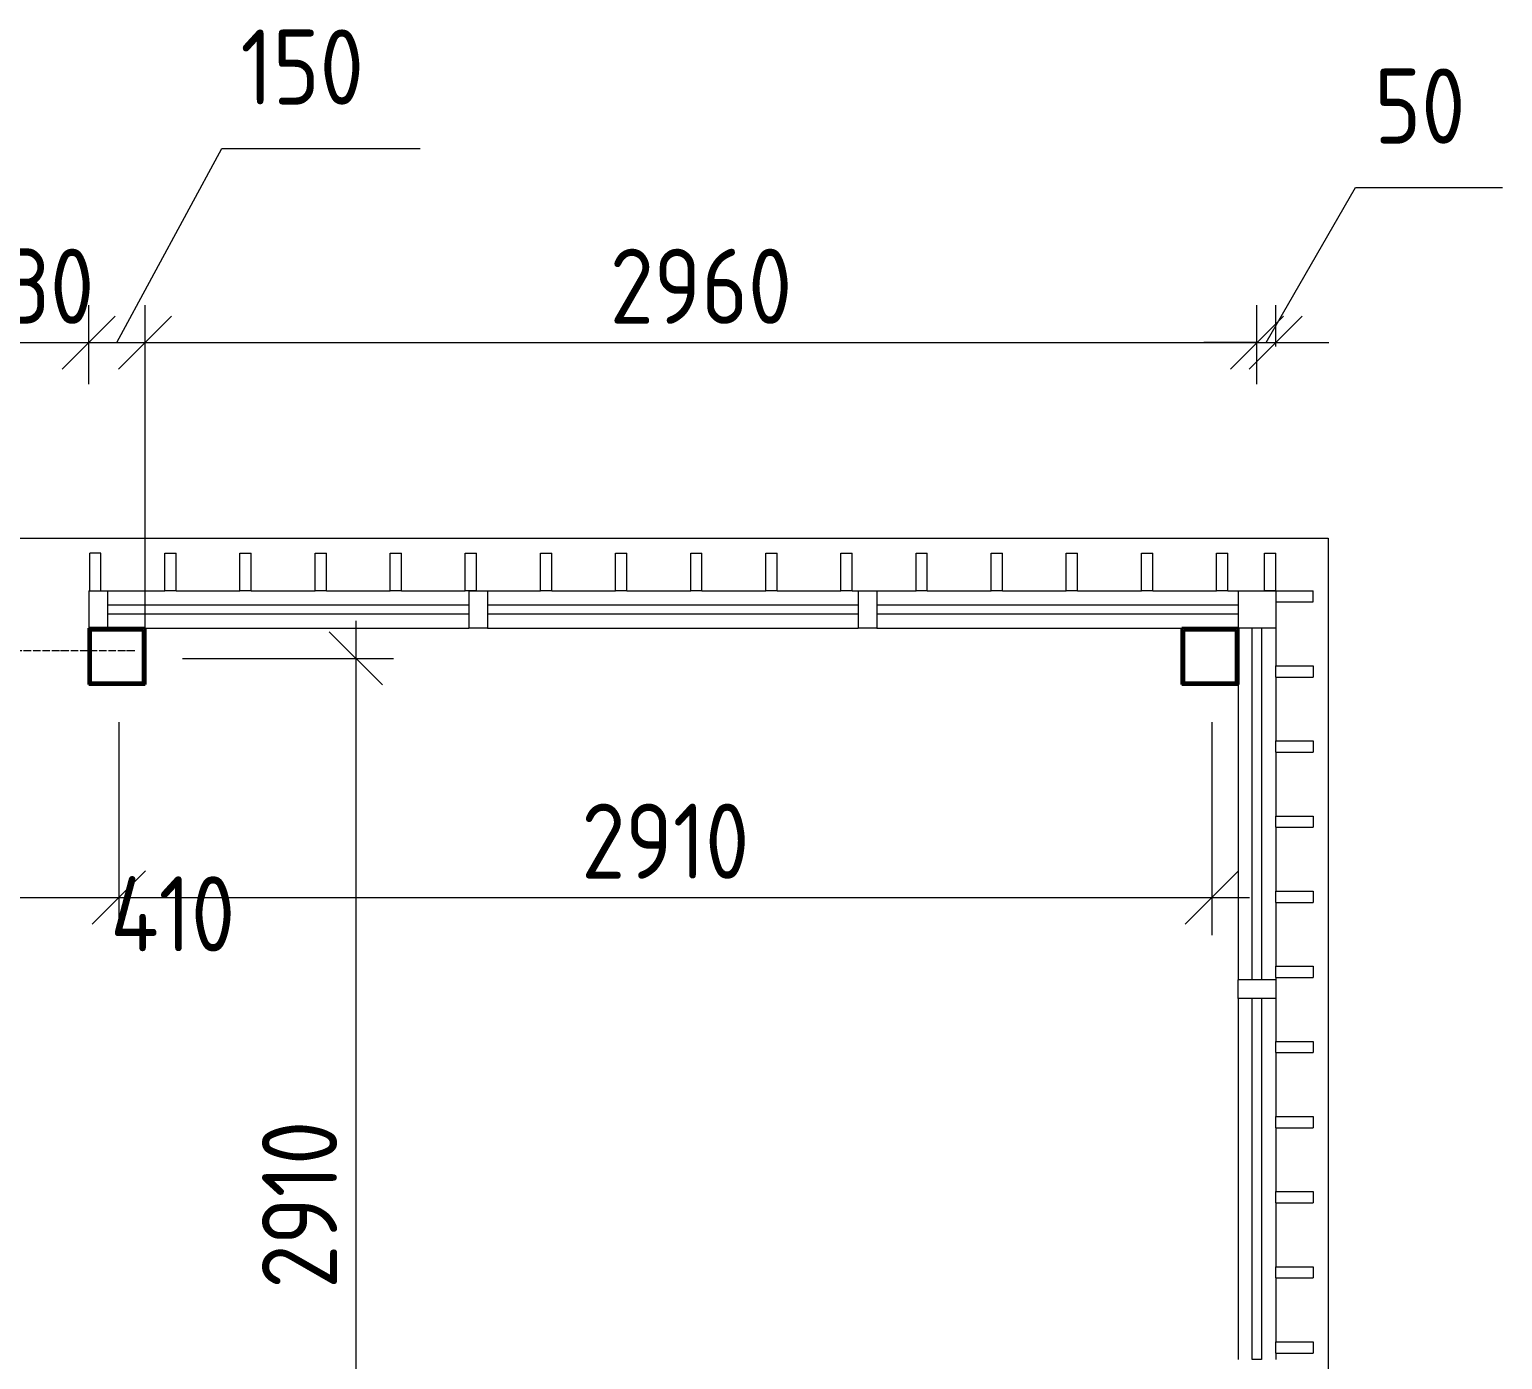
# Model space of a CAD drawing. Header units: millimetres. Extents: x -56773 to 323062, y -262288 to 76460.
# Drawn here: x -1494 to 2428, y -26947 to -23405 of the extents above; entities that cross this region are included whole.
import ezdxf

# ---------------------------------------------------------------- set-up
doc = ezdxf.new("R2010")
doc.units = ezdxf.units.MM
doc.linetypes.add('ADSK_Линия сетки', pattern=[25, 20, -2.5, 0, -2.5])
for name, color, linetype, lineweight in [('Витраж', 7, 'Continuous', 9), ('Несущие колонны', 7, 'Continuous', 18), ('Оси', 7, 'Continuous', 9), ('Панели витража', 7, 'Continuous', 9), ('Перекрытие', 7, 'Continuous', 18), ('Размеры', 7, 'Continuous', 9)]:
    doc.layers.add(name, color=color, linetype=linetype, lineweight=lineweight)
doc.styles.add('GOST Common_3', font='', dxfattribs={"width": 0.9, "height": 200})
doc.styles.get('GOST Common_3').set_extended_font_data('GOST Common')
doc.dimstyles.new('ADSK_Основной_2_0', dxfattribs={"dimscale": 304.8, "dimtxt": 201.142999, "dimasz": 0.463911, "dimexe": 0.328084, "dimexo": 0.328084, "dimgap": 0.164042, "dimtad": 1, "dimdec": 3, "dimrnd": 0.001, "dimdsep": 46, "dimtxsty": 'GOST Common_3', "dimblk1": 'OBLIQUE', "dimblk2": 'OBLIQUE', "dimsah": 1, "dimcen": 0.09, "dimdle": 0.328084, "dimazin": 2, "dimtfac": 1, "dimtdec": 4, "dimtix": 1, "dimtmove": 0, "dimatfit": 3, "dimfxl": 1, "dimtvp": 1, "dimtolj": 1, "dimtzin": 0, "dimlwd": 20, "dimlwe": 20, "dimarcsym": 2})
doc.dimstyles.new('ADSK_Основной_2_0_1', dxfattribs={"dimscale": 304.8, "dimtxt": 201.142999, "dimasz": 0.463911, "dimexe": 0.328084, "dimexo": 0.328084, "dimgap": 0.164042, "dimtad": 1, "dimdec": 3, "dimrnd": 0.001, "dimdsep": 46, "dimtxsty": 'GOST Common_3', "dimblk1": 'OBLIQUE', "dimblk2": 'OBLIQUE', "dimsah": 1, "dimcen": 0.09, "dimdle": 0.328084, "dimazin": 2, "dimtfac": 1, "dimtdec": 4, "dimtix": 1, "dimtmove": 1, "dimatfit": 3, "dimfxl": 1, "dimtvp": 1, "dimtolj": 1, "dimtzin": 0, "dimlwd": 20, "dimlwe": 20, "dimarcsym": 2})
doc.dimstyles.new('ADSK_Основной_2_0_2', dxfattribs={"dimscale": 304.8, "dimtxt": 201.142999, "dimasz": 0.463911, "dimexe": 0.328084, "dimexo": 0.328084, "dimgap": 0.164042, "dimtad": 1, "dimdec": 3, "dimrnd": 0.001, "dimdsep": 46, "dimtxsty": 'GOST Common_3', "dimblk1": 'OBLIQUE', "dimblk2": 'OBLIQUE', "dimsah": 1, "dimcen": 0.09, "dimdle": 0.328084, "dimazin": 2, "dimtfac": 1, "dimtdec": 4, "dimtix": 1, "dimtmove": 0, "dimatfit": 3, "dimfxl": 1, "dimtvp": 1, "dimtolj": 1, "dimtzin": 0, "dimlwd": 20, "dimlwe": 20, "dimarcsym": 2})

# ---------------------------------------------------------------- blocks, each defined once
blk = doc.blocks.new('Труба квадратного сечения _ТУ 36-2287-80_-Колонна - труба160x5-3389905-Кладочный план 1-го этажа')
at = {"layer": 'Несущие колонны', "lineweight": 40}
for p, q in [((80, 80), (-70, 80)), ((-70, 80), (-70, -70)), ((80, -70), (80, 80)), ((-65, -65), (-65, 75)), ((-65, 75), (75, 75)), ((75, 75), (75, -65)), ((-70, -70), (80, -70)), ((75, -65), (-65, -65))]:
    blk.add_line(p, q, dxfattribs=at)
blk = doc.blocks.new('Труба квадратного сечения _ТУ 36-2287-80_-Колонна - труба160x5-3389902-Кладочный план 1-го этажа')
at = {"layer": 'Несущие колонны', "lineweight": 40}
for p, q in [((80, 80), (-70, 80)), ((-70, 80), (-70, -70)), ((80, -70), (80, 80)), ((-65, -65), (-65, 75)), ((-65, 75), (75, 75)), ((75, 75), (75, -65)), ((-70, -70), (80, -70)), ((75, -65), (-65, -65))]:
    blk.add_line(p, q, dxfattribs=at)
blk = doc.blocks.new('Прямоугольный импост - ламели входа 30х100-3389821-Кладочный план 1-го этажа')
at = {"layer": 'Витраж', "lineweight": 18}
for p, q in [((0, 50), (-30, 50)), ((-30, 50), (-30, -50)), ((0, 50), (0, -50)), ((-30, -50), (0, -50))]:
    blk.add_line(p, q, dxfattribs=at)
blk = doc.blocks.new('Прямоугольный импост - ламели входа 30х100-3389822-Кладочный план 1-го этажа')
at = {"layer": 'Витраж', "lineweight": 18}
for p, q in [((0, 50), (-30, 50)), ((-30, 50), (-30, -50)), ((0, 50), (0, -50)), ((-30, -50), (0, -50))]:
    blk.add_line(p, q, dxfattribs=at)
blk = doc.blocks.new('Прямоугольный импост - ламели входа 30х100-3389823-Кладочный план 1-го этажа')
at = {"layer": 'Витраж', "lineweight": 18}
for p, q in [((15, 50), (-15, 50)), ((-15, 50), (-15, -50)), ((15, 50), (15, -50)), ((-15, -50), (15, -50))]:
    blk.add_line(p, q, dxfattribs=at)
blk = doc.blocks.new('Прямоугольный импост - ламели входа 30х100-3389824-Кладочный план 1-го этажа')
at = {"layer": 'Витраж', "lineweight": 18}
for p, q in [((15, 50), (-15, 50)), ((-15, 50), (-15, -50)), ((15, 50), (15, -50)), ((-15, -50), (15, -50))]:
    blk.add_line(p, q, dxfattribs=at)
blk = doc.blocks.new('Прямоугольный импост - ламели входа 30х100-3389825-Кладочный план 1-го этажа')
at = {"layer": 'Витраж', "lineweight": 18}
for p, q in [((15, 50), (-15, 50)), ((-15, 50), (-15, -50)), ((15, 50), (15, -50)), ((-15, -50), (15, -50))]:
    blk.add_line(p, q, dxfattribs=at)
blk = doc.blocks.new('Прямоугольный импост - ламели входа 30х100-3389826-Кладочный план 1-го этажа')
at = {"layer": 'Витраж', "lineweight": 18}
for p, q in [((15, 50), (-15, 50)), ((-15, 50), (-15, -50)), ((15, 50), (15, -50)), ((-15, -50), (15, -50))]:
    blk.add_line(p, q, dxfattribs=at)
blk = doc.blocks.new('Прямоугольный импост - ламели входа 30х100-3389827-Кладочный план 1-го этажа')
at = {"layer": 'Витраж', "lineweight": 18}
for p, q in [((15, 50), (-15, 50)), ((-15, 50), (-15, -50)), ((15, 50), (15, -50)), ((-15, -50), (15, -50))]:
    blk.add_line(p, q, dxfattribs=at)
blk = doc.blocks.new('Прямоугольный импост - ламели входа 30х100-3389828-Кладочный план 1-го этажа')
at = {"layer": 'Витраж', "lineweight": 18}
for p, q in [((15, 50), (-15, 50)), ((-15, 50), (-15, -50)), ((15, 50), (15, -50)), ((-15, -50), (15, -50))]:
    blk.add_line(p, q, dxfattribs=at)
blk = doc.blocks.new('Прямоугольный импост - ламели входа 30х100-3389829-Кладочный план 1-го этажа')
at = {"layer": 'Витраж', "lineweight": 18}
for p, q in [((15, 50), (-15, 50)), ((-15, 50), (-15, -50)), ((15, 50), (15, -50)), ((-15, -50), (15, -50))]:
    blk.add_line(p, q, dxfattribs=at)
blk = doc.blocks.new('Прямоугольный импост - ламели входа 30х100-3389830-Кладочный план 1-го этажа')
at = {"layer": 'Витраж', "lineweight": 18}
for p, q in [((15, 50), (-15, 50)), ((-15, 50), (-15, -50)), ((15, 50), (15, -50)), ((-15, -50), (15, -50))]:
    blk.add_line(p, q, dxfattribs=at)
blk = doc.blocks.new('Прямоугольный импост - ламели входа 30х100-3389831-Кладочный план 1-го этажа')
at = {"layer": 'Витраж', "lineweight": 18}
for p, q in [((15, 50), (-15, 50)), ((-15, 50), (-15, -50)), ((15, 50), (15, -50)), ((-15, -50), (15, -50))]:
    blk.add_line(p, q, dxfattribs=at)
blk = doc.blocks.new('Прямоугольный импост - ламели входа 30х100-3389832-Кладочный план 1-го этажа')
at = {"layer": 'Витраж', "lineweight": 18}
for p, q in [((15, 50), (-15, 50)), ((-15, 50), (-15, -50)), ((15, 50), (15, -50)), ((-15, -50), (15, -50))]:
    blk.add_line(p, q, dxfattribs=at)
blk = doc.blocks.new('Прямоугольный импост - ламели входа 30х100-3389834-Кладочный план 1-го этажа')
at = {"layer": 'Витраж', "lineweight": 18}
for p, q in [((15, 50), (-15, 50)), ((-15, 50), (-15, -50)), ((15, 50), (15, -50)), ((-15, -50), (15, -50))]:
    blk.add_line(p, q, dxfattribs=at)
blk = doc.blocks.new('Системная панель - ADSK_Cтеклопакет_25-3525962-Кладочный план 1-го этажа')
at = {"layer": 'Панели витража', "lineweight": 18}
for p, q in [((-480.8, 12.5), (480.8, 12.5)), ((-480.8, -12.5), (-480.8, 12.5)), ((480.8, -12.5), (480.8, 12.5)), ((480.8, -12.5), (-480.8, -12.5))]:
    blk.add_line(p, q, dxfattribs=at)
blk = doc.blocks.new('Прямоугольный импост - 300х100 уширенный профиль-3525955-Кладочный план 1-го этажа')
at = {"layer": 'Витраж'}
for p, q in [((-521.7, 23965), (-417.5, 23965)), ((-387.5, 23965), (-217.5, 23965)), ((-187.5, 23965), (-17.5, 23965)), ((12.5, 23965), (182.5, 23965)), ((212.5, 23965), (382.5, 23965)), ((412.5, 23965), (440, 23965)), ((-521.7, 23865), (290, 23865))]:
    blk.add_line(p, q, dxfattribs=at)
blk = doc.blocks.new('Прямоугольный импост - 50х100-3523380-Кладочный план 1-го этажа')
at = {"layer": 'Витраж', "lineweight": 18}
for p, q in [((0, 50), (-50, 50)), ((-50, 50), (-50, -50)), ((0, 50), (0, -50))]:
    blk.add_line(p, q, dxfattribs=at)
blk = doc.blocks.new('Прямоугольный импост - 300х100 уширенный профиль-V1-Кладочный план 1-го этажа')
at = {"layer": 'Витраж'}
for p, q in [((-2570, 23965), (-2417.5, 23965)), ((-2387.5, 23965), (-2217.5, 23965)), ((-2187.5, 23965), (-2017.5, 23965)), ((-1987.5, 23965), (-1817.5, 23965)), ((-1787.5, 23965), (-1617.5, 23965)), ((-2470, 23865), (-1608.3, 23865))]:
    blk.add_line(p, q, dxfattribs=at)
blk = doc.blocks.new('Прямоугольный импост - 50х100-3389790-Кладочный план 1-го этажа')
at = {"layer": 'Витраж', "lineweight": 18}
for p, q in [((25, 50), (-25, 50)), ((-25, 50), (-25, -50)), ((25, 50), (25, -50)), ((-25, -50), (25, -50))]:
    blk.add_line(p, q, dxfattribs=at)
blk = doc.blocks.new('Прямоугольный импост - ламели входа 30х100-3389838-Кладочный план 1-го этажа')
at = {"layer": 'Витраж', "lineweight": 18}
for p, q in [((15, 50), (-15, 50)), ((-15, 50), (-15, -50)), ((15, 50), (15, -50)), ((-15, -50), (15, -50))]:
    blk.add_line(p, q, dxfattribs=at)
blk = doc.blocks.new('Прямоугольный импост - ламели входа 30х100-3389839-Кладочный план 1-го этажа')
at = {"layer": 'Витраж', "lineweight": 18}
for p, q in [((15, 50), (-15, 50)), ((-15, 50), (-15, -50)), ((15, 50), (15, -50)), ((-15, -50), (15, -50))]:
    blk.add_line(p, q, dxfattribs=at)
blk = doc.blocks.new('Прямоугольный импост - ламели входа 30х100-3389840-Кладочный план 1-го этажа')
at = {"layer": 'Витраж', "lineweight": 18}
for p, q in [((15, 50), (-15, 50)), ((-15, 50), (-15, -50)), ((15, 50), (15, -50)), ((-15, -50), (15, -50))]:
    blk.add_line(p, q, dxfattribs=at)
blk = doc.blocks.new('Системная панель - ADSK_Cтеклопакет_25-3525964-Кладочный план 1-го этажа')
at = {"layer": 'Панели витража', "lineweight": 18}
for p, q in [((-493.3, 12.5), (493.3, 12.5)), ((-493.3, -12.5), (-493.3, 12.5)), ((493.3, -12.5), (493.3, 12.5)), ((493.3, -12.5), (-493.3, -12.5))]:
    blk.add_line(p, q, dxfattribs=at)
blk = doc.blocks.new('Прямоугольный импост - 300х100 уширенный профиль-3525957-Кладочный план 1-го этажа')
at = {"layer": 'Витраж'}
for p, q in [((-1558.3, 23965), (-1417.5, 23965)), ((-1387.5, 23965), (-1217.5, 23965)), ((-1187.5, 23965), (-1017.5, 23965)), ((-987.5, 23965), (-817.5, 23965)), ((-787.5, 23965), (-617.5, 23965)), ((-587.5, 23965), (-571.7, 23965)), ((-1558.3, 23865), (-571.7, 23865))]:
    blk.add_line(p, q, dxfattribs=at)
blk = doc.blocks.new('Квадратный угловой импост - 100х100 мм-3524844-Кладочный план 1-го этажа')
at = {"layer": 'Витраж', "lineweight": 18}
for p, q in [((50, 50), (-50, 50)), ((-50, 50), (-50, -50)), ((50, -50), (50, 50)), ((50, -50), (-50, -50))]:
    blk.add_line(p, q, dxfattribs=at)
blk = doc.blocks.new('Прямоугольный импост - ламели входа 30х100-1307919-Кладочный план 1-го этажа')
at = {"layer": 'Витраж', "lineweight": 18}
for p, q in [((0, 50), (-30, 50)), ((-30, 50), (-30, -50)), ((0, 50), (0, -50)), ((-30, -50), (0, -50))]:
    blk.add_line(p, q, dxfattribs=at)
blk = doc.blocks.new('Прямоугольный импост - ламели входа 30х100-1307916-Кладочный план 1-го этажа')
at = {"layer": 'Витраж', "lineweight": 18}
for p, q in [((15, 50), (-15, 50)), ((-15, 50), (-15, -50)), ((15, 50), (15, -50)), ((-15, -50), (15, -50))]:
    blk.add_line(p, q, dxfattribs=at)
blk = doc.blocks.new('Прямоугольный импост - ламели входа 30х100-3389842-Кладочный план 1-го этажа')
at = {"layer": 'Витраж', "lineweight": 18}
for p, q in [((15, 50), (-15, 50)), ((-15, 50), (-15, -50)), ((15, 50), (15, -50)), ((-15, -50), (15, -50))]:
    blk.add_line(p, q, dxfattribs=at)
blk = doc.blocks.new('Системная панель - ADSK_Cтеклопакет_25-3525517-Кладочный план 1-го этажа')
at = {"layer": 'Панели витража', "lineweight": 18}
for p, q in [((-480.6, 12.5), (480.6, 12.5)), ((-480.6, -12.5), (-480.6, 12.5)), ((480.6, -12.5), (480.6, 12.5)), ((480.6, -12.5), (-480.6, -12.5))]:
    blk.add_line(p, q, dxfattribs=at)
blk = doc.blocks.new('Прямоугольный импост - 300х100 уширенный профиль-V14-Кладочный план 1-го этажа')
at = {"layer": 'Витраж'}
for p, q in [((440, 22878.9), (440, 21917.7)), ((540, 22878.9), (540, 22765)), ((540, 22735), (540, 22565)), ((540, 22535), (540, 22365)), ((540, 22335), (540, 22165)), ((540, 22135), (540, 21965)), ((540, 21935), (540, 21917.7))]:
    blk.add_line(p, q, dxfattribs=at)
blk = doc.blocks.new('Системная панель - ADSK_Cтеклопакет_25-3525516-Кладочный план 1-го этажа')
at = {"layer": 'Панели витража', "lineweight": 18}
for p, q in [((-468.1, 12.5), (468.1, 12.5)), ((-468.1, -12.5), (-468.1, 12.5)), ((468.1, -12.5), (468.1, 12.5)), ((468.1, -12.5), (-468.1, -12.5))]:
    blk.add_line(p, q, dxfattribs=at)
blk = doc.blocks.new('Прямоугольный импост - 300х100 уширенный профиль-V15-Кладочный план 1-го этажа')
at = {"layer": 'Витраж'}
for p, q in [((540, 23865), (540, 23765)), ((540, 23735), (540, 23565)), ((440, 23715), (440, 22928.9)), ((540, 23535), (540, 23365)), ((540, 23335), (540, 23165)), ((540, 23135), (540, 22965)), ((540, 22935), (540, 22928.9))]:
    blk.add_line(p, q, dxfattribs=at)
blk = doc.blocks.new('_Oblique')
at = {"color": 0, "linetype": 'ByBlock', "lineweight": -2}
blk.add_line((-0.5, -0.5), (0.5, 0.5), dxfattribs=at)
blk = doc.blocks.new('*D4207')
at = {"layer": 'Defpoints', "color": 0, "transparency": 16777216}
for p in [(-1336.1, -24238.9), (-1336.1, -24449.7), (-1666.1, -24759.7)]:
    blk.add_point(p, dxfattribs=at)
at = {"layer": 'Размеры', "color": 0, "lineweight": 20, "transparency": 16777216}
for p, q in [((-1666.1, -24659.7), (-1666.1, -24138.9)), ((-1336.1, -24349.7), (-1336.1, -24138.9)), ((-1666.1, -24238.9), (-1807.5, -24238.9)), ((-1666.1, -24238.9), (-1336.1, -24238.9)), ((-1336.1, -24238.9), (-1194.7, -24238.9))]:
    blk.add_line(p, q, dxfattribs=at)
at = {"layer": 'Размеры', "color": 0, "lineweight": 20, "transparency": 16777216, "xscale": 141.4, "yscale": 141.4, "zscale": 141.4}
blk.add_blockref('_Oblique', (-1666.1, -24238.9), dxfattribs=at)
at = {"layer": 'Размеры', "color": 0, "lineweight": 20, "transparency": 16777216, "xscale": 141.4, "yscale": 141.4, "zscale": 141.4, "rotation": 180}
blk.add_blockref('_Oblique', (-1336.1, -24238.9), dxfattribs=at)
at = {"layer": 'Размеры', "color": 0, "lineweight": 9, "transparency": 16777216, "insert": (-1501.1, -24088.9), "char_height": 200, "width": 454.106, "attachment_point": 5, "style": 'GOST Common_3'}
blk.add_mtext('\\A1;330', dxfattribs=at)
blk = doc.blocks.new('*D4208')
at = {"layer": 'Defpoints', "color": 0, "transparency": 16777216}
for p in [(-1186.1, -24238.9), (-1336.1, -24449.7), (-1186.1, -25149.7)]:
    blk.add_point(p, dxfattribs=at)
at = {"layer": 'Размеры', "color": 0, "lineweight": 20, "transparency": 16777216}
for p, q in [((-1261.1, -24238.9), (-982.1, -23721.7)), ((-982.1, -23721.7), (-453.6, -23721.7)), ((-1336.1, -24349.7), (-1336.1, -24138.9)), ((-1186.1, -25049.7), (-1186.1, -24138.9)), ((-1436.1, -24238.9), (-1086.1, -24238.9))]:
    blk.add_line(p, q, dxfattribs=at)
at = {"layer": 'Размеры', "color": 0, "lineweight": 20, "transparency": 16777216, "xscale": 141.4, "yscale": 141.4, "zscale": 141.4, "rotation": 180}
blk.add_blockref('_Oblique', (-1336.1, -24238.9), dxfattribs=at)
at = {"layer": 'Размеры', "color": 0, "lineweight": 20, "transparency": 16777216, "xscale": 141.4, "yscale": 141.4, "zscale": 141.4}
blk.add_blockref('_Oblique', (-1186.1, -24238.9), dxfattribs=at)
at = {"layer": 'Размеры', "color": 0, "lineweight": 9, "transparency": 16777216, "insert": (-932.1, -23405.1), "char_height": 200, "width": 409.104, "attachment_point": 1, "line_spacing_factor": 1.022761, "style": 'GOST Common_3'}
blk.add_mtext('\\A1;150', dxfattribs=at)
blk = doc.blocks.new('*D4209')
at = {"layer": 'Defpoints', "color": 0, "transparency": 16777216}
for p in [(1773.9, -24238.9), (1773.9, -24449.7), (-1186.1, -25149.7)]:
    blk.add_point(p, dxfattribs=at)
at = {"layer": 'Размеры', "color": 0, "lineweight": 20, "transparency": 16777216}
for p, q in [((-1186.1, -25049.7), (-1186.1, -24138.9)), ((1773.9, -24349.7), (1773.9, -24138.9)), ((-1286.1, -24238.9), (1873.9, -24238.9))]:
    blk.add_line(p, q, dxfattribs=at)
at = {"layer": 'Размеры', "color": 0, "lineweight": 20, "transparency": 16777216, "xscale": 141.4, "yscale": 141.4, "zscale": 141.4, "rotation": 180}
blk.add_blockref('_Oblique', (-1186.1, -24238.9), dxfattribs=at)
at = {"layer": 'Размеры', "color": 0, "lineweight": 20, "transparency": 16777216, "xscale": 141.4, "yscale": 141.4, "zscale": 141.4}
blk.add_blockref('_Oblique', (1773.9, -24238.9), dxfattribs=at)
at = {"layer": 'Размеры', "color": 0, "lineweight": 9, "transparency": 16777216, "insert": (293.9, -24088.9), "char_height": 200, "width": 605.475, "attachment_point": 5, "style": 'GOST Common_3'}
blk.add_mtext('\\A1;2960', dxfattribs=at)
blk = doc.blocks.new('*D4210')
at = {"layer": 'Defpoints', "color": 0, "transparency": 16777216}
for p in [(1823.9, -24238.9), (1823.9, -24349.7), (1773.9, -24449.7)]:
    blk.add_point(p, dxfattribs=at)
at = {"layer": 'Размеры', "color": 0, "lineweight": 20, "transparency": 16777216}
for p, q in [((1798.9, -24238.9), (2036.4, -23825.7)), ((2036.4, -23825.7), (2427.8, -23825.7)), ((1773.9, -24349.7), (1773.9, -24138.9)), ((1823.9, -24249.7), (1823.9, -24138.9)), ((1773.9, -24238.9), (1632.5, -24238.9)), ((1773.9, -24238.9), (1823.9, -24238.9)), ((1773.9, -24238.9), (1823.9, -24238.9)), ((1823.9, -24238.9), (1965.3, -24238.9))]:
    blk.add_line(p, q, dxfattribs=at)
at = {"layer": 'Размеры', "color": 0, "lineweight": 20, "transparency": 16777216, "xscale": 141.4, "yscale": 141.4, "zscale": 141.4}
blk.add_blockref('_Oblique', (1773.9, -24238.9), dxfattribs=at)
at = {"layer": 'Размеры', "color": 0, "lineweight": 20, "transparency": 16777216, "xscale": 141.4, "yscale": 141.4, "zscale": 141.4, "rotation": 180}
blk.add_blockref('_Oblique', (1823.9, -24238.9), dxfattribs=at)
at = {"layer": 'Размеры', "color": 0, "lineweight": 9, "transparency": 16777216, "insert": (2086.4, -23509), "char_height": 200, "width": 302.737, "attachment_point": 1, "line_spacing_factor": 1.022761, "style": 'GOST Common_3'}
blk.add_mtext('\\A1;50', dxfattribs=at)
blk = doc.blocks.new('*D4133')
at = {"layer": 'Defpoints', "color": 0, "transparency": 16777216}
for p in [(-1186.1, -25079.7), (-1186.1, -27989.7), (-624.9, -27989.7)]:
    blk.add_point(p, dxfattribs=at)
at = {"layer": 'Размеры', "color": 0, "lineweight": 20, "transparency": 16777216}
for p, q in [((-624.9, -24979.7), (-624.9, -28089.7)), ((-1086.1, -25079.7), (-524.9, -25079.7)), ((-1086.1, -27989.7), (-524.9, -27989.7))]:
    blk.add_line(p, q, dxfattribs=at)
at = {"layer": 'Размеры', "color": 0, "lineweight": 20, "transparency": 16777216, "xscale": 141.4, "yscale": 141.4, "zscale": 141.4}
for p, rotation in [((-624.9, -25079.7), 90), ((-624.9, -27989.7), 270)]:
    blk.add_blockref('_Oblique', p, dxfattribs=dict(at, rotation=rotation))
at = {"layer": 'Размеры', "color": 0, "lineweight": 9, "transparency": 16777216, "insert": (-774.9, -26534.7), "char_height": 200, "width": 560.473, "attachment_point": 5, "rotation": 90, "style": 'GOST Common_3'}
blk.add_mtext('\\A1;2910', dxfattribs=at)
blk = doc.blocks.new('*D4137')
at = {"layer": 'Defpoints', "color": 0, "transparency": 16777216}
for p in [(-1256.1, -25149.7), (-1666.1, -25616.5), (-1256.1, -25716.5)]:
    blk.add_point(p, dxfattribs=at)
at = {"layer": 'Размеры', "color": 0, "lineweight": 20, "transparency": 16777216}
for p, q in [((-1256.1, -25249.7), (-1256.1, -25816.5)), ((-1766.1, -25716.5), (-1156.1, -25716.5)), ((-1666.1, -25716.5), (-1666.1, -25816.5))]:
    blk.add_line(p, q, dxfattribs=at)
at = {"layer": 'Размеры', "color": 0, "lineweight": 20, "transparency": 16777216, "xscale": 141.4, "yscale": 141.4, "zscale": 141.4, "rotation": 180}
blk.add_blockref('_Oblique', (-1666.1, -25716.5), dxfattribs=at)
at = {"layer": 'Размеры', "color": 0, "lineweight": 20, "transparency": 16777216, "xscale": 141.4, "yscale": 141.4, "zscale": 141.4}
blk.add_blockref('_Oblique', (-1256.1, -25716.5), dxfattribs=at)
at = {"layer": 'Размеры', "color": 0, "lineweight": 9, "transparency": 16777216, "insert": (-1278.9, -25660.1), "char_height": 200, "width": 429.56, "attachment_point": 1, "line_spacing_factor": 1.022761, "style": 'GOST Common_3'}
blk.add_mtext('\\A1;410', dxfattribs=at)
blk = doc.blocks.new('*D4138')
at = {"layer": 'Defpoints', "color": 0, "transparency": 16777216}
for p in [(-1256.1, -25149.7), (1653.9, -25149.7), (1653.9, -25716.5)]:
    blk.add_point(p, dxfattribs=at)
at = {"layer": 'Размеры', "color": 0, "lineweight": 20, "transparency": 16777216}
for p, q in [((-1256.1, -25249.7), (-1256.1, -25816.5)), ((1653.9, -25249.7), (1653.9, -25816.5)), ((-1356.1, -25716.5), (1753.9, -25716.5))]:
    blk.add_line(p, q, dxfattribs=at)
at = {"layer": 'Размеры', "color": 0, "lineweight": 20, "transparency": 16777216, "xscale": 141.4, "yscale": 141.4, "zscale": 141.4, "rotation": 180}
blk.add_blockref('_Oblique', (-1256.1, -25716.5), dxfattribs=at)
at = {"layer": 'Размеры', "color": 0, "lineweight": 20, "transparency": 16777216, "xscale": 141.4, "yscale": 141.4, "zscale": 141.4}
blk.add_blockref('_Oblique', (1653.9, -25716.5), dxfattribs=at)
at = {"layer": 'Размеры', "color": 0, "lineweight": 9, "transparency": 16777216, "insert": (198.9, -25566.5), "char_height": 200, "width": 560.473, "attachment_point": 5, "style": 'GOST Common_3'}
blk.add_mtext('\\A1;2910', dxfattribs=at)

msp = doc.modelspace()

# ---------------------------------------------------------------- linework, layer by layer
at = {"layer": 'Оси', "linetype": 'ADSK_Линия сетки', "lineweight": 5}
msp.add_line((-1213.4695, -25059.6624), (-23956.1623, -25059.6624), dxfattribs=at)
at = {"layer": 'Перекрытие'}
for p, q in [((-1536.0657, -24759.6624), (1963.9343, -24759.6624)), ((1963.9343, -24759.6624), (1963.9343, -39079.6624))]:
    msp.add_line(p, q, dxfattribs=at)

# ---------------------------------------------------------------- block references
at = {"layer": 'Витраж'}
for name, p, rotation in [('Прямоугольный импост - ламели входа 30х100-3389822-Кладочный план 1-го этажа', (-1333.5657, -24849.6624), 180), ('Прямоугольный импост - ламели входа 30х100-1307919-Кладочный план 1-го этажа', (1873.9343, -24899.6624), 89.99999999999997)]:
    msp.add_blockref(name, p, dxfattribs=dict(at, rotation=rotation))
at = {"layer": 'Витраж', "lineweight": 18, "extrusion": (0, 0, -1)}
for name, p, rotation in [('Прямоугольный импост - ламели входа 30х100-3389823-Кладочный план 1-го этажа', (1118.5657, -24849.6624), 180), ('Прямоугольный импост - ламели входа 30х100-3389824-Кладочный план 1-го этажа', (918.5657, -24849.6624), 180), ('Прямоугольный импост - ламели входа 30х100-3389825-Кладочный план 1-го этажа', (718.5657, -24849.6624), 180), ('Прямоугольный импост - ламели входа 30х100-3389826-Кладочный план 1-го этажа', (518.5657, -24849.6624), 180), ('Прямоугольный импост - ламели входа 30х100-3389827-Кладочный план 1-го этажа', (318.5657, -24849.6624), 180), ('Прямоугольный импост - ламели входа 30х100-3389828-Кладочный план 1-го этажа', (118.5657, -24849.6624), 180), ('Прямоугольный импост - ламели входа 30х100-3389829-Кладочный план 1-го этажа', (-81.4343, -24849.6624), 180), ('Прямоугольный импост - ламели входа 30х100-3389830-Кладочный план 1-го этажа', (-281.4343, -24849.6624), 180), ('Прямоугольный импост - ламели входа 30х100-3389831-Кладочный план 1-го этажа', (-481.4343, -24849.6624), 180), ('Прямоугольный импост - ламели входа 30х100-3389832-Кладочный план 1-го этажа', (-681.4343, -24849.6624), 180), ('Прямоугольный импост - ламели входа 30х100-3389834-Кладочный план 1-го этажа', (-881.4343, -24849.6624), 180), ('Прямоугольный импост - ламели входа 30х100-3389838-Кладочный план 1-го этажа', (-1081.4343, -24849.6624), 180), ('Прямоугольный импост - ламели входа 30х100-3389839-Кладочный план 1-го этажа', (-1281.4343, -24849.6624), 180), ('Прямоугольный импост - ламели входа 30х100-3389840-Кладочный план 1-го этажа', (-1481.4343, -24849.6624), 180), ('Прямоугольный импост - ламели входа 30х100-3389842-Кладочный план 1-го этажа', (-1681.4343, -24849.6624), 180), ('Прямоугольный импост - ламели входа 30х100-3389821-Кладочный план 1-го этажа', (-1823.9343, -24849.6624), 180), ('Квадратный угловой импост - 100х100 мм-3524844-Кладочный план 1-го этажа', (-1773.9343, -24949.6624), 89.99999999999984), ('Прямоугольный импост - ламели входа 30х100-1307916-Кладочный план 1-го этажа', (-1873.9343, -25114.6624), 270.0000000000001), ('Прямоугольный импост - ламели входа 30х100-1307916-Кладочный план 1-го этажа', (-1873.9343, -25314.6624), 270.0000000000001), ('Прямоугольный импост - ламели входа 30х100-1307916-Кладочный план 1-го этажа', (-1873.9343, -25514.6624), 270.0000000000001), ('Прямоугольный импост - ламели входа 30х100-1307916-Кладочный план 1-го этажа', (-1873.9343, -25714.6624), 270.0000000000001), ('Прямоугольный импост - ламели входа 30х100-1307916-Кладочный план 1-го этажа', (-1873.9343, -25914.6624), 270.0000000000001), ('Прямоугольный импост - 50х100-3389790-Кладочный план 1-го этажа', (-1773.9343, -25960.7735), 89.99999999999984), ('Прямоугольный импост - ламели входа 30х100-1307916-Кладочный план 1-го этажа', (-1873.9343, -26114.6624), 270.0000000000001), ('Прямоугольный импост - ламели входа 30х100-1307916-Кладочный план 1-го этажа', (-1873.9343, -26314.6624), 270.0000000000001), ('Прямоугольный импост - ламели входа 30х100-1307916-Кладочный план 1-го этажа', (-1873.9343, -26514.6624), 270.0000000000001), ('Прямоугольный импост - ламели входа 30х100-1307916-Кладочный план 1-го этажа', (-1873.9343, -26714.6624), 270.0000000000001), ('Прямоугольный импост - ламели входа 30х100-1307916-Кладочный план 1-го этажа', (-1873.9343, -26914.6624), 270.0000000000001)]:
    msp.add_blockref(name, p, dxfattribs=dict(at, rotation=rotation))
for name, p in [('Прямоугольный импост - 50х100-3523380-Кладочный план 1-го этажа', (1336.0657, -24949.6624)), ('Прямоугольный импост - 50х100-3389790-Кладочный план 1-го этажа', (299.399, -24949.6624)), ('Прямоугольный импост - 50х100-3389790-Кладочный план 1-го этажа', (-737.2677, -24949.6624))]:
    msp.add_blockref(name, p, dxfattribs=at)
at = {"layer": 'Витраж'}
for name in ['Прямоугольный импост - 300х100 уширенный профиль-V1-Кладочный план 1-го этажа', 'Прямоугольный импост - 300х100 уширенный профиль-3525957-Кладочный план 1-го этажа', 'Прямоугольный импост - 300х100 уширенный профиль-3525955-Кладочный план 1-го этажа', 'Прямоугольный импост - 300х100 уширенный профиль-V15-Кладочный план 1-го этажа', 'Прямоугольный импост - 300х100 уширенный профиль-V14-Кладочный план 1-го этажа']:
    msp.add_blockref(name, (1283.9343, -48864.6314), dxfattribs=at)
at = {"layer": 'Несущие колонны', "rotation": 89.9999999999999}
for name, p in [('Труба квадратного сечения _ТУ 36-2287-80_-Колонна - труба160x5-3389905-Кладочный план 1-го этажа', (-1256.0657, -25079.6624)), ('Труба квадратного сечения _ТУ 36-2287-80_-Колонна - труба160x5-3389902-Кладочный план 1-го этажа', (1653.9343, -25079.6624))]:
    msp.add_blockref(name, p, dxfattribs=at)
at = {"layer": 'Панели витража', "lineweight": 18}
for name, p, rotation in [('Системная панель - ADSK_Cтеклопакет_25-3525962-Кладочный план 1-го этажа', (-805.2323, -24949.6624), 180), ('Системная панель - ADSK_Cтеклопакет_25-3525964-Кладочный план 1-го этажа', (218.9343, -24949.6624), 180), ('Системная панель - ADSK_Cтеклопакет_25-3525962-Кладочный план 1-го этажа', (1243.101, -24949.6624), 180), ('Системная панель - ADSK_Cтеклопакет_25-3525516-Кладочный план 1-го этажа', (1773.9343, -25467.718), 90.00000000000017), ('Системная панель - ADSK_Cтеклопакет_25-3525517-Кладочный план 1-го этажа', (1773.9343, -26466.3291), 90.00000000000017)]:
    msp.add_blockref(name, p, dxfattribs=dict(at, rotation=rotation))

# ---------------------------------------------------------------- dimensions: what is measured, and where the dimension line sits
at = {"layer": 'Размеры', "lineweight": 9}
for base, p1, p2, override, picture, middle in [((-1186.0657, -24238.8851), (-1336.0657, -24449.6624), (-1186.0657, -25149.6624), {"dimpost": '<>', "dimfxl": 715.891053}, '*D4208', (-932.1243, -23721.7347)), ((1823.9343, -24238.8851), (1773.9343, -24449.6624), (1823.9343, -24349.6624), {"dimpost": '<>', "dimfxl": 111.803399}, '*D4210', (2086.3558, -23825.6854)), ((-1256.0657, -25716.4645), (-1666.0657, -25616.4796), (-1256.0657, -25149.6624), {"dimpost": '<>', "dimfxl": 621.303722}, '*D4137', (-1064.157, -25976.7487))]:
    dim = msp.add_linear_dim(base=base, p1=p1, p2=p2, dimstyle='ADSK_Основной_2_0_1', override=override, dxfattribs=at)
    dim.commit()
    dim.dimension.update_dxf_attribs({"geometry": picture, "text_midpoint": middle, "dimtype": 160})
for base, p1, p2, dimstyle, override, picture, middle in [((-1336.0657, -24238.8851), (-1666.0657, -24759.6624), (-1336.0657, -24449.6624), 'ADSK_Основной_2_0', {"dimpost": '<>', "dimfxl": 452.769257}, '*D4207', (-1501.0657, -24088.8851)), ((1773.9343, -24238.8851), (-1186.0657, -25149.6624), (1773.9343, -24449.6624), 'ADSK_Основной_2_0', {"dimpost": '<>', "dimfxl": 3041.644292}, '*D4209', (293.9343, -24088.8851)), ((1653.9343, -25716.4645), (-1256.0657, -25149.6624), (1653.9343, -25149.6624), 'ADSK_Основной_2_0_2', {"dimpost": '<>', "dimfxl": 2910}, '*D4138', (198.9343, -25566.4645))]:
    dim = msp.add_linear_dim(base=base, p1=p1, p2=p2, dimstyle=dimstyle, override=override, dxfattribs=at)
    dim.commit()
    dim.dimension.update_dxf_attribs({"geometry": picture, "text_midpoint": middle})
dim = msp.add_linear_dim(base=(-624.9007, -27989.6624), p1=(-1186.0657, -25079.6624), p2=(-1186.0657, -27989.6624), angle=90, dimstyle='ADSK_Основной_2_0_2', override={"dimpost": '<>', "dimfxl": 2910}, dxfattribs=at)
dim.commit()
dim.dimension.update_dxf_attribs({"geometry": '*D4133', "text_midpoint": (-774.9007, -26534.6624)})

doc.saveas('drawing.dxf')
